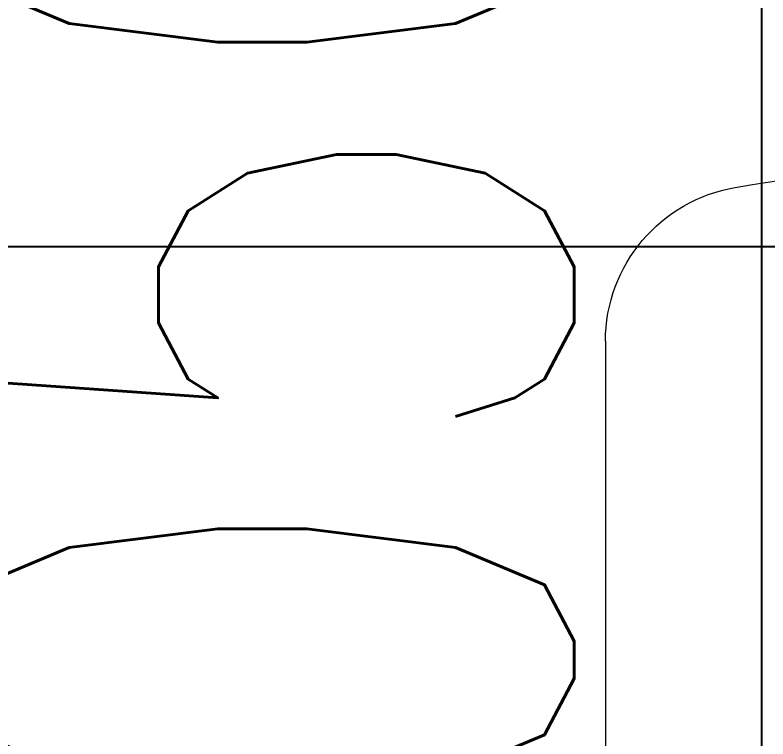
# Model space of a CAD drawing. Extents: x -560814 to 57327, y -29287 to 19916.
# Drawn here: x 41753.7 to 41995.1, y -12387.9 to -12155.8 of the extents above; entities that cross this region are included whole.
import ezdxf

# ---------------------------------------------------------------- set-up
doc = ezdxf.new("R2010")
doc.units = 0
doc.header["$LTSCALE"] = 0.25
doc.linetypes.add('DASHDOT', pattern=[25.4, 12.7, -6.35, 0, -6.35])
for name, color, linetype, lineweight in [('01-First Floor$0$72_EGR_BASE_TEXT', 252, 'Continuous', 5), ('01-First Floor$0$LOADING', 253, 'Continuous', 5), ('E-LITE-CLNG-CNDT', 6, 'DASHDOT', 35), ('T-DATA-DIM', 251, 'DASHDOT', 25)]:
    doc.layers.add(name, color=color, linetype=linetype, lineweight=lineweight)
doc.layers.add('01-First Floor$0$FALSE CEILING', color=251, linetype='Continuous')
doc.styles.add('01-First Floor$0$X3G_ENTITY_9EC9', font='swisscl.ttf', dxfattribs={"height": 0.2})
doc.styles.add('DC_SIMPLEX', font='SIMPLEX.shx', dxfattribs={"width": 0.7})
doc.dimstyles.new('DevCad-MM', dxfattribs={"dimscale": 0.01, "dimtxt": 2, "dimasz": 2, "dimexe": 1, "dimexo": 1, "dimgap": 0.6, "dimtad": 1, "dimdec": 0, "dimrnd": 10, "dimzin": 1, "dimdsep": 46, "dimtxsty": 'DC_SIMPLEX', "dimblk1": 'OBLIQUE', "dimblk2": 'OBLIQUE', "dimsah": 1, "dimcen": 3, "dimclrd": 256, "dimclre": 256, "dimclrt": 45, "dimadec": 0, "dimazin": 0, "dimtfac": 1, "dimtdec": 0, "dimtix": 1, "dimtmove": 2, "dimatfit": 2, "dimldrblk": 'OBLIQUE', "dimfxl": 1, "dimtolj": 1, "dimtzin": 0, "dimarcsym": 0})

# ---------------------------------------------------------------- blocks, each defined once
blk = doc.blocks.new('01-First Floor$0$GF21018-P')
at = {"color": 0}
blk.add_line((0.22049, 0.47563), (0.22049, 0.0675), dxfattribs=at)
for centre, radius, start, end in [((-0.0001, -0.52948), 1.06948, 80.36712, 99.63288), ((0.17049, 0.47563), 0.05, 0, 80.3671)]:
    blk.add_arc(centre, radius, start, end, dxfattribs=at)
blk = doc.blocks.new('01-First Floor')
at = {"layer": '01-First Floor$0$FALSE CEILING', "linetype": 'Continuous'}
blk.add_line((38576, -12230), (42776, -12230), dxfattribs=at)
at = {"layer": '01-First Floor$0$LOADING', "extrusion": (2.24021e-05, -7.77426e-06, 1), "xscale": -1000, "yscale": 1000.000000000001, "zscale": 1000, "rotation": 0.001410765030716021}
blk.add_blockref('01-First Floor$0$GF21018-P', (42163.48, -12735.98, 0.98), dxfattribs=at)
at = {"layer": '01-First Floor$0$72_EGR_BASE_TEXT', "insert": (40589.53, -11795.63, 0.1), "char_height": 200, "width": 4223.97, "attachment_point": 2, "style": '01-First Floor$0$X3G_ENTITY_9EC9'}
blk.add_mtext('{\\fSwis721 LtCn BT|b1|i0|c0|p34;EAR, NOSE, THROAT CONSULTATION / EXAMINATION ROOM}', dxfattribs=at)
blk = doc.blocks.new('_OBLIQUE')
at = {"color": 0, "linetype": 'ByBlock'}
blk.add_line((-0.5, -0.5), (0.5, 0.5), dxfattribs=at)
blk = doc.blocks.new('*D454')
at = {"layer": 'Defpoints', "color": 0, "linetype": 'Continuous', "transparency": 16777216}
for p in [(42472.91, -11775.03), (41992.98, -12830), (42368.32, -12830)]:
    blk.add_point(p, dxfattribs=at)
at = {"layer": 'T-DATA-DIM', "linetype": 'Continuous', "lineweight": -2, "transparency": 16777216}
for p, q in [((42372.91, -11775.03), (41892.98, -11775.03)), ((41992.98, -11775.03), (41992.98, -12830)), ((42268.32, -12830), (41892.98, -12830))]:
    blk.add_line(p, q, dxfattribs=at)
at = {"layer": 'T-DATA-DIM', "linetype": 'Continuous', "lineweight": -2, "transparency": 16777216, "xscale": 200, "yscale": 200, "zscale": 200}
for p, rotation in [((41992.98, -11775.03), 90), ((41992.98, -12830), 270)]:
    blk.add_blockref('_OBLIQUE', p, dxfattribs=dict(at, rotation=rotation))
at = {"layer": 'T-DATA-DIM', "color": 45, "linetype": 'Continuous', "transparency": 16777216, "insert": (41832.98, -12302.51), "char_height": 200, "attachment_point": 5, "rotation": 90, "style": 'DC_SIMPLEX'}
blk.add_mtext('\\A1;1050', dxfattribs=at)

msp = doc.modelspace()

# ---------------------------------------------------------------- block references
at = {"layer": 'E-LITE-CLNG-CNDT'}
msp.add_blockref('01-First Floor', (0, 0), dxfattribs=at)

# ---------------------------------------------------------------- dimensions: what is measured, and where the dimension line sits
at = {"layer": 'T-DATA-DIM', "linetype": 'Continuous'}
dim = msp.add_linear_dim(base=(41992.98, -12830), p1=(42472.91, -11775.03), p2=(42368.32, -12830), angle=90, dimstyle='DevCad-MM', dxfattribs=at)
dim.commit()
dim.dimension.update_dxf_attribs({"geometry": '*D454', "text_midpoint": (41832.98, -12302.51)})

doc.saveas('drawing.dxf')
